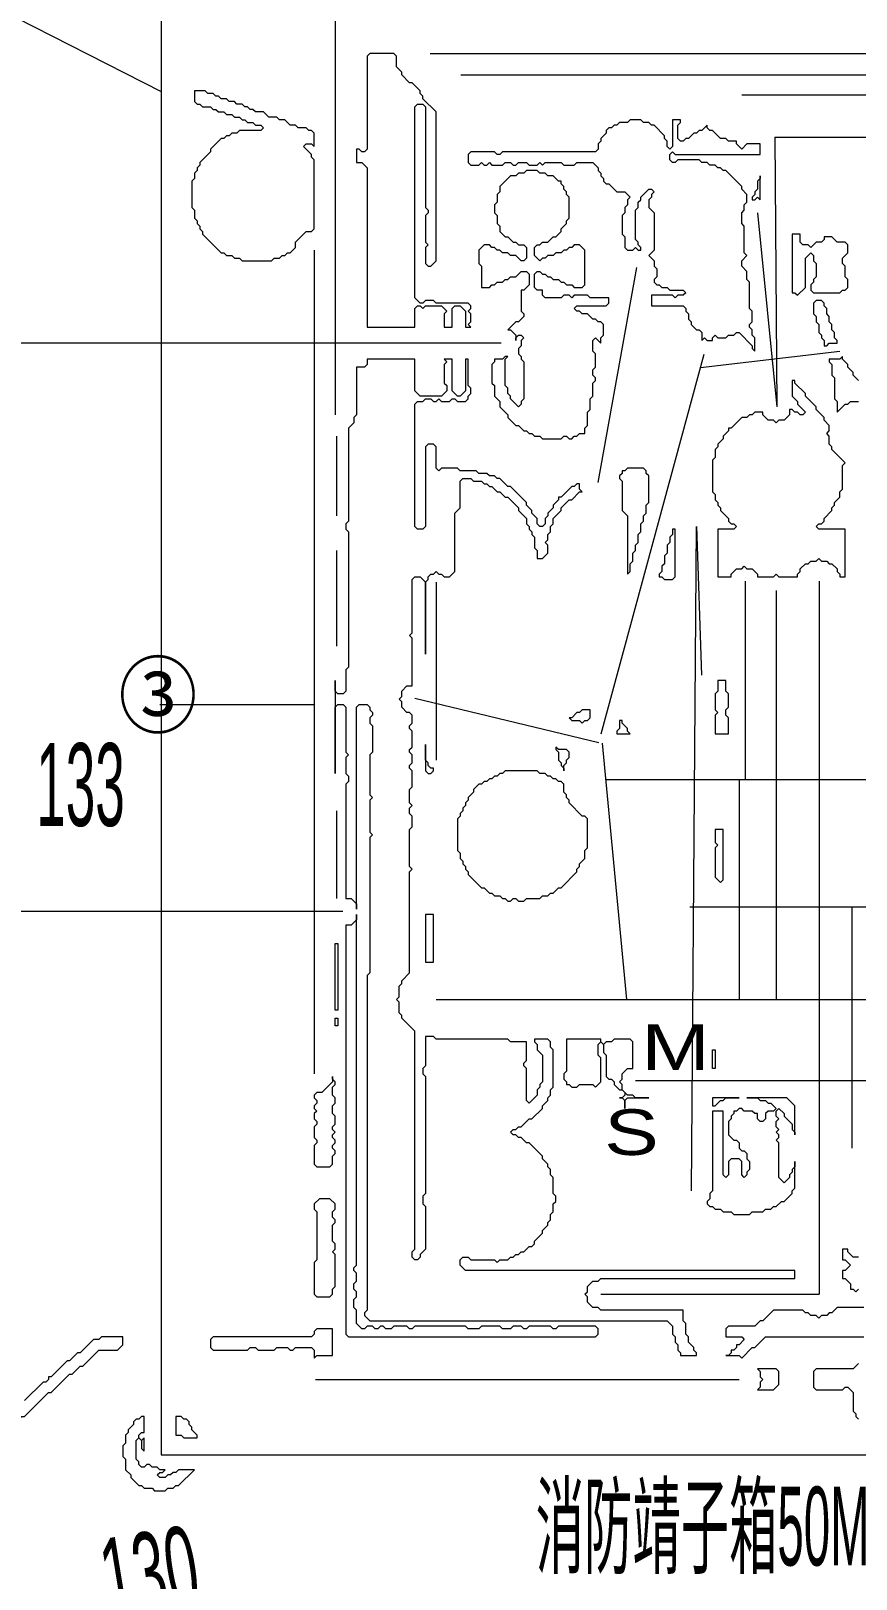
# Model space of a CAD drawing. Extents: x 6 to 4781, y 1 to 3386.
# Drawn here: x 2954 to 3265, y 1547 to 2130 of the extents above; entities that cross this region are included whole.
import ezdxf

# ---------------------------------------------------------------- set-up
doc = ezdxf.new("R2010")
doc.units = 0
for name, color, linetype, lineweight in [('OCR_TEXT', 6, 'Continuous', 0), ('TRACE_CURVE', 3, 'Continuous', 0), ('TRACE_STRAIGHT', 5, 'Continuous', 0), ('TRACE_TEXT_SYMBOL', 6, 'Continuous', 0)]:
    doc.layers.add(name, color=color, linetype=linetype, lineweight=lineweight)
doc.styles.add('wqy-unicode', font='wqy-unicode.lff')

msp = doc.modelspace()

# ---------------------------------------------------------------- linework, layer by layer
at = {"layer": 'TRACE_CURVE', "color": 3}
for points in [[(3081, 2006), (3081, 2004), (3080, 2003), (3077, 2003), (3077, 1985), (3076, 1984), (3076, 1982), (3074, 1980), (3074, 1945), (3073, 1944), (3073, 1942), (3074, 1941), (3074, 1890), (3073, 1889), (3073, 1881), (3072, 1880), (3070, 1880), (3069, 1881), (3069, 1885), (3069, 1850), (3069, 1875), (3070, 1876), (3072, 1876), (3073, 1875), (3073, 1858), (3074, 1857), (3073, 1856), (3073, 1850), (3074, 1849), (3074, 1847), (3073, 1846), (3073, 1803), (3075, 1803), (3077, 1801), (3077, 1799), (3077, 1875), (3078, 1876), (3081, 1876), (3082, 1875), (3082, 1874), (3083, 1873), (3083, 1872), (3082, 1871), (3082, 1869), (3083, 1868), (3083, 1858), (3082, 1857), (3082, 1842), (3083, 1841), (3082, 1840), (3082, 1828), (3083, 1827), (3082, 1826), (3082, 1775), (3081, 1774), (3081, 1648), (3080, 1647), (3080, 1646), (3082, 1644), (3194, 1644), (3196, 1642), (3196, 1639), (3197, 1638), (3197, 1636)], [(3145, 1946), (3143, 1948), (3143, 1949), (3141, 1951), (3141, 1952), (3135, 1958), (3134, 1958), (3131, 1961), (3130, 1961), (3129, 1962), (3127, 1962), (3126, 1963), (3123, 1963), (3122, 1964), (3116, 1964), (3115, 1965), (3109, 1965), (3108, 1964), (3107, 1965), (3107, 1973), (3106, 1974), (3104, 1974), (3103, 1973), (3103, 1943), (3102, 1942), (3100, 1942), (3099, 1943), (3099, 1989), (3100, 1990), (3102, 1990), (3103, 1991), (3105, 1991), (3106, 1990), (3107, 1990), (3108, 1991), (3109, 1990), (3112, 1990), (3113, 1991), (3114, 1991), (3115, 1990), (3118, 1990), (3119, 1991), (3119, 1992), (3120, 1993), (3120, 1995), (3119, 1996), (3119, 2006), (3118, 2006), (3118, 1994), (3116, 1992), (3115, 1992), (3113, 1994), (3113, 2006), (3110, 2006), (3111, 2005), (3110, 2004), (3110, 1997), (3111, 1996), (3111, 1994), (3109, 1992), (3101, 1992), (3099, 1994), (3099, 2006), (3081, 2006)], [(3110, 1924), (3112, 1924), (3114, 1926), (3114, 1948), (3116, 1950), (3116, 1960), (3117, 1961), (3120, 1961), (3121, 1960), (3124, 1960), (3125, 1959), (3126, 1959), (3127, 1958), (3128, 1958), (3130, 1956), (3131, 1956), (3133, 1954), (3134, 1954), (3138, 1950), (3138, 1949), (3141, 1946), (3141, 1944), (3142, 1943), (3142, 1942), (3143, 1941), (3143, 1940), (3144, 1939), (3144, 1935), (3145, 1934), (3145, 1931), (3147, 1931), (3149, 1933), (3149, 1936), (3148, 1937), (3149, 1938), (3149, 1940), (3150, 1941), (3150, 1943), (3151, 1944), (3151, 1946), (3154, 1949), (3154, 1950), (3157, 1953), (3158, 1953), (3161, 1956), (3162, 1956), (3161, 1957), (3161, 1959), (3160, 1959), (3159, 1958), (3158, 1958), (3154, 1954), (3153, 1954), (3153, 1953), (3151, 1951), (3151, 1950), (3149, 1948), (3149, 1947), (3148, 1946), (3148, 1944), (3147, 1943), (3146, 1943), (3145, 1944), (3145, 1946)], [(3098, 1670), (3099, 1671), (3099, 1753), (3094, 1758), (3094, 1759), (3093, 1760), (3093, 1764), (3092, 1765), (3093, 1766), (3093, 1770), (3094, 1771), (3094, 1772), (3097, 1775), (3097, 1813), (3098, 1814), (3097, 1815), (3097, 1829), (3098, 1830), (3098, 1834), (3097, 1835), (3097, 1837), (3098, 1838), (3097, 1839), (3097, 1844), (3098, 1845), (3098, 1851), (3097, 1852), (3097, 1853), (3098, 1854), (3098, 1857), (3097, 1858), (3097, 1859), (3098, 1860), (3098, 1866), (3097, 1867), (3097, 1868), (3098, 1869), (3098, 1872), (3097, 1873), (3096, 1873), (3094, 1875), (3094, 1877), (3093, 1878), (3094, 1879), (3094, 1881), (3096, 1883), (3098, 1883), (3098, 1901), (3097, 1902), (3098, 1903), (3098, 1923), (3099, 1924), (3101, 1924), (3103, 1922), (3103, 1895), (3103, 1922), (3104, 1923), (3104, 1924), (3105, 1925), (3106, 1925), (3107, 1926), (3108, 1925), (3109, 1925), (3110, 1924)], [(3149, 1703), (3147, 1705), (3147, 1706), (3142, 1711), (3141, 1711), (3139, 1713), (3138, 1713), (3137, 1714), (3136, 1714), (3135, 1715), (3136, 1716), (3137, 1716), (3138, 1717), (3139, 1717), (3142, 1720), (3143, 1720), (3147, 1724), (3147, 1725), (3149, 1727), (3149, 1728), (3150, 1729), (3150, 1731), (3151, 1732), (3151, 1746), (3150, 1747), (3150, 1749), (3149, 1750), (3144, 1750), (3144, 1749), (3145, 1748), (3145, 1746), (3147, 1744), (3147, 1734), (3146, 1733), (3146, 1732), (3145, 1731), (3145, 1729), (3142, 1726), (3141, 1727), (3141, 1739), (3140, 1740), (3140, 1741), (3141, 1742), (3141, 1749), (3135, 1749), (3134, 1750), (3107, 1750), (3106, 1751), (3103, 1751), (3103, 1740), (3102, 1739), (3102, 1737), (3103, 1736), (3103, 1692), (3102, 1691), (3102, 1688), (3103, 1687), (3103, 1671), (3101, 1669), (3101, 1668), (3100, 1667), (3099, 1667), (3098, 1668), (3098, 1670)], [(3197, 1636), (3198, 1635), (3198, 1633), (3199, 1632), (3199, 1631), (3205, 1631), (3205, 1632), (3204, 1633), (3204, 1634), (3202, 1636), (3202, 1638), (3201, 1639), (3201, 1643), (3200, 1644), (3200, 1648), (3169, 1648), (3168, 1649), (3166, 1649), (3164, 1651), (3164, 1653), (3163, 1654), (3164, 1655), (3164, 1657), (3166, 1659), (3168, 1659), (3169, 1660), (3242, 1660), (3242, 1663), (3118, 1663), (3116, 1665), (3116, 1667), (3117, 1668), (3119, 1668), (3120, 1667), (3129, 1667), (3130, 1666), (3131, 1667), (3134, 1667), (3135, 1668), (3136, 1668), (3137, 1669), (3138, 1669), (3139, 1670), (3140, 1670), (3142, 1672), (3143, 1672), (3144, 1673), (3144, 1674), (3147, 1677), (3147, 1678), (3149, 1680), (3149, 1681), (3150, 1682), (3150, 1684), (3151, 1685), (3151, 1688), (3152, 1689), (3152, 1691), (3151, 1692), (3151, 1698), (3150, 1699), (3150, 1701), (3149, 1702), (3149, 1703)]]:
    msp.add_lwpolyline(points, dxfattribs=at)
msp.add_lwpolyline([(3077, 1797), (3077, 1795), (3075, 1793), (3073, 1793), (3073, 1639), (3074, 1638), (3167, 1638), (3168, 1639), (3168, 1641), (3167, 1642), (3153, 1642), (3152, 1641), (3151, 1641), (3150, 1642), (3142, 1642), (3141, 1641), (3140, 1641), (3139, 1642), (3136, 1642), (3135, 1641), (3132, 1641), (3131, 1642), (3124, 1642), (3123, 1641), (3119, 1641), (3118, 1642), (3099, 1642), (3098, 1641), (3097, 1641), (3096, 1642), (3091, 1642), (3090, 1641), (3088, 1641), (3087, 1642), (3086, 1642), (3085, 1641), (3084, 1641), (3083, 1642), (3081, 1642), (3080, 1641), (3079, 1641), (3077, 1643), (3077, 1648), (3076, 1649), (3076, 1652), (3077, 1653), (3077, 1655), (3076, 1656), (3076, 1658), (3077, 1659), (3077, 1662), (3076, 1663), (3076, 1664), (3077, 1665)], close=True, dxfattribs=at)
at = {"layer": 'TRACE_STRAIGHT', "color": 5}
for p, q in [((3003.45, 2257.04), (3003.45, 1593.54)), ((3069, 2210), (3069, 1985)), ((2931.13, 2143.5), (3003.45, 2106.7)), ((3104.68, 2121.01), (3312.68, 2121.01)), ((3116.27, 2113), (3471, 2113)), ((3222.06, 2105.5), (3417.06, 2105.5)), ((3234.53, 2089.5), (3235.19, 1988)), ((3234.53, 2089.5), (3312, 2089.5)), ((3228, 2061), (3235.19, 1988)), ((3061, 2047), (3061, 1737)), ((3168, 1959.5), (3182.5, 2040.5)), ((2903.5, 2012.17), (3131.5, 2012.17)), ((3169.1, 1864.93), (3207.82, 2007.85)), ((3206.46, 2002.82), (3259, 2009)), ((3069.5, 1977), (3069.5, 1947)), ((3203.12, 1693), (3205, 1943)), ((3205, 1943), (3206.88, 1887)), ((3069.5, 1934), (3069.5, 1898)), ((3107, 1922), (3107, 1855)), ((3223.33, 1922.45), (3223.33, 1847.8)), ((3235.01, 1918.91), (3235.01, 1765)), ((3251.16, 1922.44), (3251.16, 1654)), ((3098.89, 1878.41), (3168.23, 1861.72)), ((3003, 1876), (3061, 1876)), ((3169.44, 1861.43), (3178.62, 1765)), ((3170.73, 1847.8), (3387.46, 1847.8)), ((3221.09, 1847.8), (3221.09, 1765)), ((3069.5, 1836), (3069.5, 1803)), ((2528.64, 1798.24), (3071.87, 1798.24)), ((3202.5, 1799.85), (3440.63, 1799.85)), ((3263.47, 1799.85), (3263.47, 1709)), ((3107, 1765), (3441, 1765)), ((3182, 1734.5), (3291, 1734.5)), ((3169, 1654), (3251.16, 1654)), ((3061.51, 1622), (3221.02, 1622)), ((3003.45, 1593.54), (3355.04, 1593.54))]:
    msp.add_line(p, q, dxfattribs=at)
at = {"layer": 'TRACE_TEXT_SYMBOL', "color": 6}
for points in [[(3082, 2121), (3081, 2120), (3081, 2085), (3080, 2084), (3079, 2084), (3078, 2085), (3077, 2085), (3077, 2080), (3079, 2080), (3081, 2078), (3081, 2018), (3099, 2018), (3099, 2025), (3100, 2026), (3101, 2026), (3102, 2025), (3103, 2026), (3109, 2026), (3111, 2024), (3110, 2023), (3110, 2018), (3113, 2018), (3113, 2025), (3114, 2026), (3116, 2026), (3118, 2024), (3118, 2018), (3120, 2018), (3119, 2019), (3120, 2020), (3120, 2023), (3119, 2024), (3120, 2025), (3120, 2026), (3119, 2027), (3107, 2027), (3106, 2028), (3103, 2028), (3102, 2027), (3101, 2027), (3099, 2029), (3099, 2101), (3100, 2102), (3102, 2102), (3103, 2101), (3103, 2063), (3104, 2062), (3104, 2061), (3103, 2060), (3103, 2050), (3104, 2049), (3103, 2048), (3103, 2042), (3104, 2041), (3105, 2041), (3107, 2043), (3107, 2099), (3102, 2104), (3102, 2105), (3101, 2106), (3101, 2107), (3098, 2110), (3097, 2110), (3094, 2113)], [(3094, 2113), (3094, 2114), (3092, 2116), (3092, 2120), (3091, 2121), (3082, 2121)], [(3016, 2107), (3016, 2103), (3017, 2102), (3018, 2102), (3019, 2101), (3022, 2101), (3023, 2100), (3024, 2100), (3025, 2099), (3027, 2099), (3028, 2098), (3030, 2098), (3031, 2097), (3033, 2097), (3034, 2096), (3035, 2096), (3036, 2095), (3038, 2095), (3039, 2094), (3041, 2094), (3042, 2093), (3041, 2092), (3033, 2092), (3032, 2091), (3030, 2091), (3029, 2090), (3028, 2090), (3027, 2089), (3026, 2089), (3022, 2085), (3022, 2084), (3018, 2080), (3018, 2079), (3017, 2078), (3017, 2077), (3016, 2076), (3016, 2074), (3015, 2073), (3015, 2063), (3016, 2062), (3016, 2059), (3017, 2058), (3017, 2057), (3018, 2056), (3018, 2055), (3019, 2054), (3019, 2053), (3026, 2046), (3027, 2046), (3028, 2045), (3030, 2045), (3031, 2044), (3033, 2044), (3034, 2043), (3045, 2043), (3046, 2044), (3048, 2044), (3049, 2045), (3050, 2045), (3051, 2046), (3052, 2046), (3054, 2048), (3054, 2050), (3058, 2054)], [(3058, 2054), (3060, 2054), (3061, 2055), (3061, 2081), (3060, 2082), (3060, 2083), (3057, 2086), (3058, 2087), (3060, 2087), (3061, 2086), (3061, 2091), (3060, 2092), (3059, 2092), (3058, 2093), (3055, 2093), (3054, 2094), (3052, 2094), (3050, 2096), (3048, 2096), (3047, 2097), (3044, 2097), (3042, 2099), (3039, 2099), (3038, 2100), (3037, 2100), (3036, 2101), (3035, 2101), (3034, 2102), (3032, 2102), (3031, 2103), (3029, 2103), (3028, 2104), (3026, 2104), (3025, 2105), (3024, 2105), (3023, 2106), (3021, 2106), (3020, 2107), (3016, 2107)], [(3180, 2096), (3179, 2095), (3176, 2095), (3175, 2094), (3174, 2094), (3173, 2093), (3172, 2093), (3171, 2092), (3171, 2091), (3169, 2089), (3169, 2088), (3168, 2087), (3168, 2085), (3167, 2084), (3132, 2084), (3131, 2083), (3130, 2083), (3129, 2084), (3120, 2084), (3119, 2083), (3119, 2080), (3120, 2079), (3123, 2079), (3124, 2080), (3125, 2079), (3126, 2079), (3127, 2080), (3128, 2079), (3132, 2079), (3133, 2080), (3135, 2080), (3136, 2079), (3137, 2079), (3138, 2080), (3141, 2080), (3142, 2079), (3145, 2079), (3146, 2080), (3147, 2079), (3148, 2080), (3154, 2080), (3155, 2079), (3159, 2079), (3160, 2080), (3166, 2080), (3168, 2078), (3168, 2077), (3169, 2076), (3169, 2075), (3170, 2074), (3170, 2073), (3171, 2072), (3172, 2072), (3175, 2069), (3178, 2069), (3180, 2067), (3179, 2066), (3179, 2064), (3178, 2063), (3178, 2061), (3177, 2060), (3177, 2053), (3178, 2052), (3178, 2048)], [(3202, 2089), (3201, 2089), (3200, 2088), (3199, 2088), (3198, 2089), (3198, 2094), (3199, 2095), (3199, 2096), (3196, 2096), (3196, 2086), (3195, 2085), (3194, 2086), (3194, 2088), (3193, 2089), (3193, 2090), (3189, 2094), (3188, 2094), (3187, 2095), (3185, 2095), (3184, 2096), (3180, 2096)], [(3219, 2015), (3220, 2016), (3221, 2016), (3226, 2011), (3226, 2010), (3227, 2009), (3227, 2014), (3226, 2015), (3226, 2017), (3225, 2018), (3225, 2019), (3226, 2020), (3226, 2024), (3225, 2025), (3225, 2035), (3224, 2036), (3224, 2039), (3222, 2041), (3222, 2043), (3224, 2045), (3223, 2046), (3223, 2056), (3222, 2057), (3222, 2061), (3223, 2062), (3223, 2064), (3224, 2065), (3224, 2068), (3222, 2070), (3222, 2071), (3216, 2077), (3215, 2077), (3214, 2078), (3213, 2078), (3212, 2079), (3210, 2079), (3209, 2080), (3207, 2080), (3206, 2081), (3198, 2081), (3197, 2080), (3196, 2080), (3195, 2081), (3195, 2083), (3196, 2084), (3197, 2083), (3229, 2083), (3229, 2087), (3224, 2087), (3222, 2085), (3220, 2087), (3220, 2088), (3217, 2088), (3216, 2089), (3214, 2089), (3211, 2092), (3210, 2092), (3209, 2093), (3209, 2094), (3207, 2092), (3206, 2092), (3205, 2091), (3204, 2091), (3202, 2089)], [(3141, 2077), (3140, 2076), (3138, 2076), (3137, 2075), (3135, 2075), (3131, 2071), (3131, 2069), (3130, 2068), (3130, 2065), (3129, 2064), (3129, 2061), (3130, 2060), (3130, 2057), (3131, 2056), (3131, 2054), (3133, 2052), (3134, 2052), (3136, 2050), (3137, 2050), (3138, 2049), (3140, 2049), (3141, 2048), (3141, 2044), (3140, 2043), (3139, 2043), (3137, 2045), (3135, 2045), (3134, 2046), (3132, 2046), (3131, 2047), (3130, 2047), (3129, 2048), (3128, 2048), (3127, 2049), (3125, 2049), (3123, 2047), (3123, 2042), (3124, 2041), (3124, 2033), (3127, 2033), (3128, 2034), (3129, 2034), (3130, 2035), (3132, 2035), (3133, 2036), (3134, 2036), (3135, 2037), (3137, 2037), (3139, 2039), (3141, 2039), (3142, 2038), (3142, 2034), (3140, 2032), (3139, 2032), (3139, 2024), (3140, 2023), (3140, 2022), (3138, 2020), (3137, 2020), (3134, 2017), (3135, 2017), (3137, 2015), (3137, 2013), (3137, 2014)], [(3146, 2043), (3144, 2045), (3144, 2048), (3145, 2049), (3146, 2049), (3147, 2050), (3149, 2050), (3151, 2052), (3152, 2052), (3154, 2054), (3154, 2055), (3156, 2057), (3156, 2058), (3157, 2059), (3157, 2067), (3156, 2068), (3156, 2069), (3155, 2070), (3155, 2071), (3154, 2072), (3154, 2073), (3153, 2073), (3151, 2075), (3149, 2075), (3148, 2076), (3146, 2076), (3145, 2077), (3141, 2077)], [(3178, 2048), (3179, 2047), (3181, 2047), (3182, 2048), (3183, 2047), (3184, 2047), (3184, 2048), (3183, 2049), (3183, 2050), (3182, 2051), (3182, 2062), (3183, 2063), (3183, 2065), (3184, 2066), (3184, 2067), (3187, 2070), (3188, 2070), (3189, 2069), (3188, 2068), (3188, 2067), (3187, 2066), (3187, 2063), (3189, 2061), (3189, 2047), (3187, 2045), (3189, 2043), (3189, 2041), (3190, 2040), (3190, 2037), (3189, 2036), (3189, 2035), (3190, 2034), (3191, 2034), (3192, 2033), (3194, 2033), (3195, 2032), (3200, 2032), (3201, 2031), (3200, 2030), (3198, 2030), (3197, 2029), (3196, 2030), (3188, 2030), (3188, 2026), (3200, 2026), (3201, 2025), (3201, 2024), (3202, 2023), (3202, 2021), (3203, 2020), (3203, 2019), (3205, 2017), (3206, 2017), (3207, 2016), (3207, 2013), (3208, 2014), (3209, 2013), (3211, 2013), (3211, 2014), (3212, 2015), (3213, 2014), (3216, 2014), (3217, 2015), (3219, 2015)], [(3167, 2003), (3167, 2008), (3166, 2009), (3166, 2013), (3167, 2014), (3169, 2012), (3169, 2014), (3170, 2015), (3170, 2019), (3169, 2020), (3168, 2020), (3167, 2021), (3166, 2021), (3164, 2023), (3162, 2023), (3161, 2024), (3160, 2024), (3159, 2025), (3160, 2026), (3171, 2026), (3172, 2027), (3172, 2029), (3165, 2029), (3164, 2030), (3159, 2030), (3158, 2029), (3157, 2030), (3155, 2030), (3154, 2029), (3148, 2029), (3147, 2030), (3147, 2032), (3145, 2032), (3144, 2033), (3144, 2038), (3145, 2039), (3146, 2039), (3147, 2038), (3148, 2038), (3149, 2037), (3150, 2037), (3151, 2036), (3153, 2036), (3154, 2035), (3155, 2035), (3156, 2034), (3158, 2034), (3159, 2033), (3162, 2033), (3163, 2034), (3163, 2047), (3161, 2049), (3159, 2049), (3158, 2048), (3157, 2048), (3156, 2047), (3155, 2047), (3154, 2046), (3152, 2046), (3151, 2045), (3149, 2045), (3148, 2044), (3147, 2044), (3146, 2043)], [(3137, 2014), (3138, 2015), (3139, 2015), (3140, 2014), (3139, 2013), (3139, 2011), (3138, 2010), (3138, 2008), (3139, 2007), (3139, 2006), (3140, 2005), (3140, 1991), (3139, 1990), (3139, 1989), (3138, 1988), (3135, 1991), (3135, 1992), (3134, 1993), (3134, 1995), (3133, 1996), (3133, 2006), (3134, 2007), (3133, 2007), (3132, 2006), (3129, 2006), (3129, 2005), (3128, 2004), (3128, 1997), (3129, 1996), (3129, 1992), (3131, 1990), (3131, 1988), (3134, 1985), (3134, 1984), (3137, 1981), (3138, 1981), (3140, 1979), (3141, 1979), (3142, 1978), (3143, 1978), (3144, 1977), (3146, 1977), (3147, 1976), (3154, 1976), (3155, 1977), (3156, 1977), (3157, 1976), (3158, 1976), (3159, 1977), (3160, 1977), (3161, 1978), (3163, 1978), (3163, 1980), (3164, 1981), (3164, 1986), (3165, 1987), (3165, 1991), (3166, 1992), (3166, 1997), (3167, 1998), (3167, 1999), (3166, 2000), (3166, 2002), (3167, 2003)], [(3266, 1998), (3264, 2000), (3264, 2001), (3262, 2003), (3262, 2004), (3260, 2006), (3260, 2007), (3259, 2006), (3255, 2006), (3255, 2005), (3256, 2004), (3256, 2000), (3257, 1999), (3257, 1991), (3258, 1990), (3258, 1986), (3261, 1989), (3262, 1989), (3263, 1990), (3266, 1990)], [(3241, 1998), (3241, 1992), (3243, 1990), (3243, 1989), (3246, 1986), (3245, 1985), (3244, 1985), (3243, 1986), (3242, 1986), (3241, 1987), (3240, 1987), (3240, 1985), (3238, 1983), (3236, 1983), (3235, 1982), (3234, 1983), (3232, 1983), (3230, 1985), (3230, 1986), (3227, 1986), (3226, 1985), (3225, 1985), (3224, 1984), (3222, 1984), (3218, 1980), (3217, 1980), (3217, 1979), (3215, 1977), (3215, 1976), (3213, 1974), (3213, 1973), (3212, 1972), (3212, 1969), (3211, 1968), (3211, 1956), (3212, 1955), (3212, 1953), (3213, 1952), (3213, 1951), (3214, 1950), (3214, 1949), (3217, 1946), (3217, 1945), (3218, 1944), (3219, 1944), (3220, 1943), (3219, 1942), (3213, 1942), (3213, 1924), (3218, 1924), (3218, 1925), (3220, 1927), (3222, 1927), (3223, 1928), (3224, 1927), (3226, 1927), (3228, 1925), (3228, 1924), (3234, 1924), (3235, 1925), (3236, 1924), (3243, 1924), (3243, 1925), (3244, 1926)], [(3244, 1926), (3244, 1927), (3246, 1929), (3247, 1929), (3248, 1930), (3250, 1930), (3251, 1931), (3252, 1930), (3254, 1930), (3255, 1929), (3256, 1929), (3258, 1927), (3258, 1926), (3259, 1925), (3259, 1924), (3261, 1924), (3261, 1942), (3251, 1942), (3250, 1943), (3251, 1944), (3252, 1944), (3253, 1945), (3253, 1946), (3256, 1949), (3256, 1950), (3257, 1951), (3257, 1952), (3259, 1954), (3259, 1956), (3260, 1957), (3260, 1966), (3261, 1967), (3256, 1972), (3256, 1973), (3255, 1974), (3255, 1977), (3254, 1978), (3255, 1979), (3255, 1981), (3253, 1983), (3253, 1984), (3250, 1987), (3250, 1988), (3246, 1992), (3246, 1993), (3242, 1997), (3242, 1998), (3241, 1998)], [(3133, 1851), (3132, 1850), (3131, 1850), (3130, 1849), (3129, 1849), (3128, 1848), (3127, 1848), (3126, 1847), (3125, 1847), (3124, 1846), (3123, 1846), (3121, 1844), (3121, 1843), (3119, 1841), (3119, 1840), (3118, 1839), (3118, 1838), (3117, 1837), (3117, 1836), (3116, 1835), (3116, 1834), (3115, 1833), (3115, 1821), (3116, 1820), (3116, 1818), (3117, 1817), (3117, 1816), (3118, 1815), (3118, 1814), (3119, 1813), (3119, 1812), (3124, 1807), (3125, 1807), (3127, 1805), (3128, 1805), (3129, 1804), (3131, 1804), (3132, 1803), (3133, 1803), (3134, 1802), (3135, 1802), (3136, 1803), (3137, 1803), (3138, 1802), (3140, 1802), (3141, 1803), (3146, 1803), (3147, 1804), (3149, 1804), (3150, 1805), (3151, 1805), (3153, 1807), (3154, 1807), (3160, 1813), (3160, 1814), (3161, 1815), (3161, 1816), (3163, 1818), (3163, 1821), (3164, 1822), (3164, 1833), (3163, 1834), (3162, 1834), (3157, 1839)], [(3157, 1839), (3157, 1840), (3156, 1841), (3156, 1842), (3155, 1843), (3155, 1846), (3154, 1847), (3153, 1847), (3152, 1848), (3151, 1848), (3150, 1849), (3149, 1849), (3148, 1850), (3146, 1850), (3145, 1851), (3133, 1851)], [(3224, 1728), (3228, 1728), (3229, 1727), (3231, 1727), (3232, 1726), (3233, 1726), (3235, 1724), (3234, 1723), (3232, 1723), (3231, 1722), (3231, 1720), (3230, 1719), (3229, 1719), (3228, 1720), (3228, 1722), (3227, 1722), (3226, 1723), (3223, 1723), (3222, 1724), (3221, 1724), (3220, 1723), (3219, 1723), (3219, 1722), (3218, 1721), (3218, 1720), (3217, 1719), (3217, 1714), (3219, 1712), (3220, 1712), (3221, 1711), (3221, 1709), (3222, 1708), (3223, 1708), (3224, 1707), (3224, 1705), (3225, 1704), (3225, 1701), (3224, 1700), (3224, 1699), (3223, 1698), (3222, 1699), (3222, 1704), (3221, 1705), (3218, 1705), (3217, 1704), (3217, 1699), (3216, 1698), (3215, 1699), (3215, 1723), (3211, 1723), (3211, 1693), (3210, 1692), (3210, 1690), (3209, 1689), (3209, 1688), (3210, 1687), (3211, 1687), (3212, 1686), (3214, 1686), (3215, 1685), (3218, 1685), (3219, 1684), (3225, 1684), (3226, 1685)], [(3226, 1685), (3230, 1685), (3231, 1686), (3233, 1686), (3234, 1687), (3235, 1687), (3237, 1689), (3238, 1689), (3241, 1692), (3241, 1693), (3242, 1694), (3242, 1704), (3242, 1702), (3241, 1701), (3241, 1700), (3240, 1699), (3240, 1698), (3238, 1696), (3236, 1698), (3236, 1711), (3235, 1712), (3236, 1713), (3236, 1714), (3235, 1715), (3236, 1716), (3235, 1717), (3235, 1719), (3236, 1720), (3235, 1721), (3235, 1723), (3236, 1724), (3238, 1722), (3238, 1721), (3241, 1718), (3241, 1716), (3242, 1715), (3242, 1714), (3242, 1725), (3239, 1728), (3224, 1728)], [(3266, 1668), (3264, 1668), (3262, 1670), (3262, 1671), (3260, 1671), (3260, 1667), (3261, 1667), (3263, 1665), (3261, 1663), (3260, 1663), (3260, 1660), (3261, 1660), (3263, 1658), (3263, 1656), (3264, 1656), (3265, 1655), (3266, 1656)], [(3268, 1649), (3258, 1649), (3256, 1647), (3255, 1647), (3254, 1646), (3252, 1646), (3251, 1645), (3250, 1646), (3248, 1646), (3247, 1647), (3246, 1647), (3245, 1648), (3234, 1648), (3230, 1644), (3229, 1644), (3227, 1642), (3217, 1642), (3216, 1641), (3216, 1638), (3222, 1638)], [(2947, 1604), (2951, 1608), (2952, 1608), (2961, 1617), (2962, 1617), (2969, 1624), (2970, 1624), (2973, 1627), (2974, 1627), (2980, 1633), (2987, 1633), (2989, 1635), (2989, 1638), (2981, 1638)], [(2981, 1638), (2980, 1637), (2978, 1637), (2973, 1632), (2972, 1632), (2969, 1629), (2968, 1629), (2962, 1623), (2961, 1623), (2961, 1622), (2960, 1621), (2959, 1621), (2952, 1614)], [(3222, 1638), (3223, 1637), (3221, 1635), (3220, 1635), (3220, 1634), (3219, 1633), (3218, 1633), (3218, 1632), (3217, 1631), (3216, 1631), (3221, 1631), (3222, 1630), (3226, 1634), (3227, 1634), (3231, 1638), (3268, 1638)], [(3266, 1628), (3264, 1626), (3250, 1626), (3249, 1625), (3249, 1619), (3250, 1618), (3260, 1618), (3261, 1619), (3262, 1619), (3264, 1617), (3264, 1610), (3265, 1609), (3265, 1608), (3266, 1607)]]:
    msp.add_lwpolyline(points, dxfattribs=at)
for points in [[(3229, 2075), (3229, 2074), (3228, 2073), (3228, 2070), (3227, 2069), (3227, 2068), (3226, 2067), (3226, 2066), (3227, 2066), (3228, 2067), (3229, 2066)], [(3241, 2053), (3241, 2031), (3242, 2031), (3243, 2030), (3246, 2033), (3246, 2044), (3248, 2046), (3249, 2045), (3249, 2043), (3250, 2042), (3250, 2037), (3249, 2036), (3249, 2035), (3248, 2034), (3248, 2032), (3249, 2031), (3259, 2031), (3260, 2032), (3261, 2032), (3262, 2033), (3262, 2036), (3261, 2037), (3261, 2041), (3260, 2042), (3260, 2044), (3262, 2046), (3262, 2049), (3261, 2050), (3258, 2050), (3256, 2052), (3253, 2052), (3253, 2051), (3252, 2050), (3250, 2050), (3248, 2048), (3247, 2049), (3245, 2049), (3244, 2050), (3244, 2053)], [(3250, 2028), (3249, 2027), (3249, 2023), (3250, 2022), (3250, 2020), (3251, 2019), (3251, 2016), (3252, 2015), (3252, 2014), (3253, 2013), (3253, 2011), (3254, 2011), (3255, 2012), (3258, 2012), (3258, 2013), (3257, 2014), (3257, 2016), (3256, 2017), (3256, 2019), (3255, 2020), (3255, 2022), (3254, 2023), (3254, 2025), (3253, 2026), (3253, 2027), (3252, 2028)], [(3179, 1965), (3178, 1964), (3177, 1964), (3177, 1963), (3176, 1962), (3176, 1961), (3177, 1960), (3177, 1949), (3179, 1947), (3179, 1925), (3180, 1926), (3180, 1929), (3181, 1930), (3181, 1933), (3182, 1934), (3182, 1936), (3183, 1937), (3183, 1940), (3184, 1941), (3184, 1944), (3185, 1945), (3185, 1947), (3186, 1948), (3186, 1951), (3187, 1952), (3187, 1962), (3186, 1963), (3186, 1964), (3185, 1965)], [(3196, 1942), (3196, 1940), (3195, 1939), (3195, 1937), (3194, 1936), (3194, 1933), (3193, 1932), (3193, 1929), (3192, 1928), (3192, 1926), (3191, 1925), (3191, 1924), (3192, 1924), (3193, 1923), (3196, 1923), (3197, 1924), (3197, 1942)], [(3213, 1885), (3213, 1881), (3212, 1880), (3212, 1874), (3213, 1873), (3212, 1872), (3212, 1865), (3217, 1865), (3217, 1871), (3216, 1872), (3216, 1874), (3217, 1875), (3217, 1880), (3216, 1881), (3216, 1885)], [(3162, 1874), (3161, 1873), (3160, 1873), (3158, 1871), (3157, 1871), (3158, 1870), (3161, 1870), (3162, 1869), (3163, 1870), (3164, 1870), (3165, 1871), (3165, 1874)], [(3176, 1870), (3176, 1867), (3175, 1866), (3175, 1865), (3180, 1865), (3179, 1866), (3179, 1867), (3177, 1869), (3177, 1870)], [(3103, 1861), (3103, 1851), (3104, 1850), (3105, 1850), (3106, 1851), (3106, 1852), (3105, 1852), (3104, 1853), (3104, 1854), (3103, 1855)], [(3152, 1860), (3152, 1859), (3153, 1858), (3153, 1855), (3154, 1854), (3154, 1853), (3155, 1852), (3155, 1851), (3155, 1853), (3156, 1854), (3156, 1855), (3157, 1856), (3157, 1858), (3156, 1859), (3153, 1859)], [(3212, 1829), (3212, 1824), (3213, 1823), (3212, 1822), (3212, 1811), (3214, 1809), (3215, 1810), (3215, 1829)], [(3103, 1797), (3103, 1779), (3106, 1779), (3106, 1797)], [(3069, 1786), (3070, 1786), (3070, 1761), (3069, 1761)], [(3069, 1758), (3070, 1758), (3070, 1755), (3069, 1755)], [(3156, 1750), (3156, 1738), (3155, 1737), (3155, 1735), (3156, 1734), (3156, 1733), (3157, 1733), (3158, 1732), (3160, 1732), (3161, 1733), (3166, 1733), (3167, 1732), (3169, 1734), (3169, 1743), (3168, 1744), (3168, 1748), (3169, 1749), (3170, 1748), (3170, 1745), (3171, 1744), (3171, 1736), (3172, 1735), (3173, 1735), (3174, 1734), (3174, 1733), (3176, 1731), (3177, 1731), (3178, 1730), (3178, 1729), (3177, 1728), (3176, 1728), (3177, 1728), (3178, 1727), (3178, 1724), (3178, 1727), (3179, 1728), (3187, 1728), (3182, 1728), (3181, 1729), (3179, 1729), (3177, 1731), (3177, 1733), (3176, 1734), (3177, 1735), (3177, 1737), (3179, 1739), (3181, 1739), (3181, 1749), (3180, 1750), (3174, 1750), (3173, 1749), (3171, 1749), (3170, 1748), (3169, 1749), (3169, 1750)], [(3211, 1746), (3212, 1746), (3212, 1739), (3211, 1739)], [(3068, 1736), (3068, 1734), (3064, 1730), (3062, 1730), (3061, 1729), (3061, 1728), (3062, 1727), (3062, 1726), (3061, 1725), (3061, 1724), (3062, 1723), (3061, 1722), (3061, 1720), (3062, 1719), (3062, 1718), (3061, 1717), (3061, 1713), (3062, 1712), (3062, 1711), (3061, 1710), (3061, 1703), (3062, 1702), (3067, 1702), (3068, 1703), (3068, 1706), (3069, 1707), (3069, 1708), (3068, 1709), (3068, 1710), (3069, 1711), (3069, 1712), (3068, 1713), (3068, 1714), (3069, 1715), (3068, 1716), (3068, 1717), (3069, 1718), (3069, 1721), (3068, 1722), (3068, 1725), (3069, 1726), (3069, 1728), (3068, 1729), (3068, 1732), (3069, 1733), (3069, 1734), (3068, 1735)], [(3211, 1728), (3211, 1725), (3212, 1725), (3214, 1727), (3215, 1727), (3216, 1728), (3221, 1728)], [(3063, 1690), (3061, 1688), (3061, 1686), (3062, 1685), (3062, 1667), (3061, 1666), (3061, 1654), (3062, 1653), (3067, 1653), (3068, 1654), (3068, 1656), (3069, 1657), (3069, 1669), (3068, 1670), (3069, 1671), (3069, 1673), (3068, 1674), (3068, 1680), (3069, 1681), (3069, 1682), (3068, 1683), (3068, 1685), (3069, 1686), (3069, 1688), (3067, 1690)], [(3062, 1641), (3061, 1640), (3061, 1639), (3060, 1638), (3023, 1638), (3022, 1637), (3022, 1634), (3023, 1633), (3036, 1633), (3037, 1634), (3039, 1634), (3040, 1633), (3046, 1633), (3047, 1634), (3051, 1634), (3052, 1633), (3053, 1633), (3054, 1634), (3060, 1634), (3061, 1633), (3061, 1630), (3062, 1631), (3068, 1631), (3068, 1641)], [(3228, 1626), (3229, 1625), (3229, 1623), (3230, 1622), (3229, 1621), (3229, 1619), (3228, 1618), (3234, 1618), (3236, 1620), (3236, 1625), (3235, 1626)], [(2996, 1608), (2995, 1607), (2994, 1607), (2993, 1606), (2993, 1605), (2991, 1603), (2991, 1602), (2990, 1601), (2990, 1598), (2989, 1597), (2989, 1593), (2990, 1592), (2990, 1588), (2992, 1586), (2992, 1585), (2995, 1582), (2996, 1582), (2997, 1581), (3000, 1581), (3001, 1580), (3005, 1580), (3006, 1581), (3008, 1581), (3009, 1582), (3010, 1582), (3016, 1588), (3010, 1588), (3009, 1587), (3008, 1587), (3007, 1586), (3006, 1586), (3005, 1585), (3003, 1585), (3002, 1586), (3003, 1587), (3004, 1587), (3005, 1588), (3003, 1588), (3002, 1589), (3000, 1589), (2999, 1590), (2998, 1590), (2997, 1589), (2996, 1589), (2995, 1590), (2995, 1591), (2994, 1592), (2994, 1599), (2995, 1600), (2996, 1599), (2996, 1596), (2997, 1595), (2997, 1600), (2996, 1599), (2995, 1600), (2995, 1601), (2996, 1602), (2997, 1602), (2997, 1608)], [(3009, 1608), (3009, 1601), (3011, 1601), (3012, 1600), (3017, 1600), (3017, 1601), (3015, 1603), (3015, 1604), (3014, 1605), (3014, 1606), (3013, 1607), (3012, 1607), (3011, 1608)]]:
    msp.add_lwpolyline(points, close=True, dxfattribs=at)

# ---------------------------------------------------------------- texts
at = {"layer": 'OCR_TEXT', "color": 6, "style": 'wqy-unicode'}
for s, height, width, p in [('③', 23.4, 0.934279, (2987.32, 1867.7)), ('133', 31.2, 0.479343, (2956.4, 1830.27)), ('M', 17.16, 1.34816, (3184.24, 1738.45)), ('S', 17.16, 1.343373, (3170.23, 1706.45)), ('消防靖子箱50M', 29.64, 0.450164, (3144.46, 1551.96))]:
    msp.add_text(s, height=height, dxfattribs=dict(at, width=width)).set_placement(p)
at = {"layer": 'OCR_TEXT', "color": 6, "style": 'wqy-unicode', "width": 0.529545}
msp.add_text('130', height=30.669, rotation=9.24611, dxfattribs=at).set_placement((2983.65, 1531.19))

doc.saveas('drawing.dxf')
